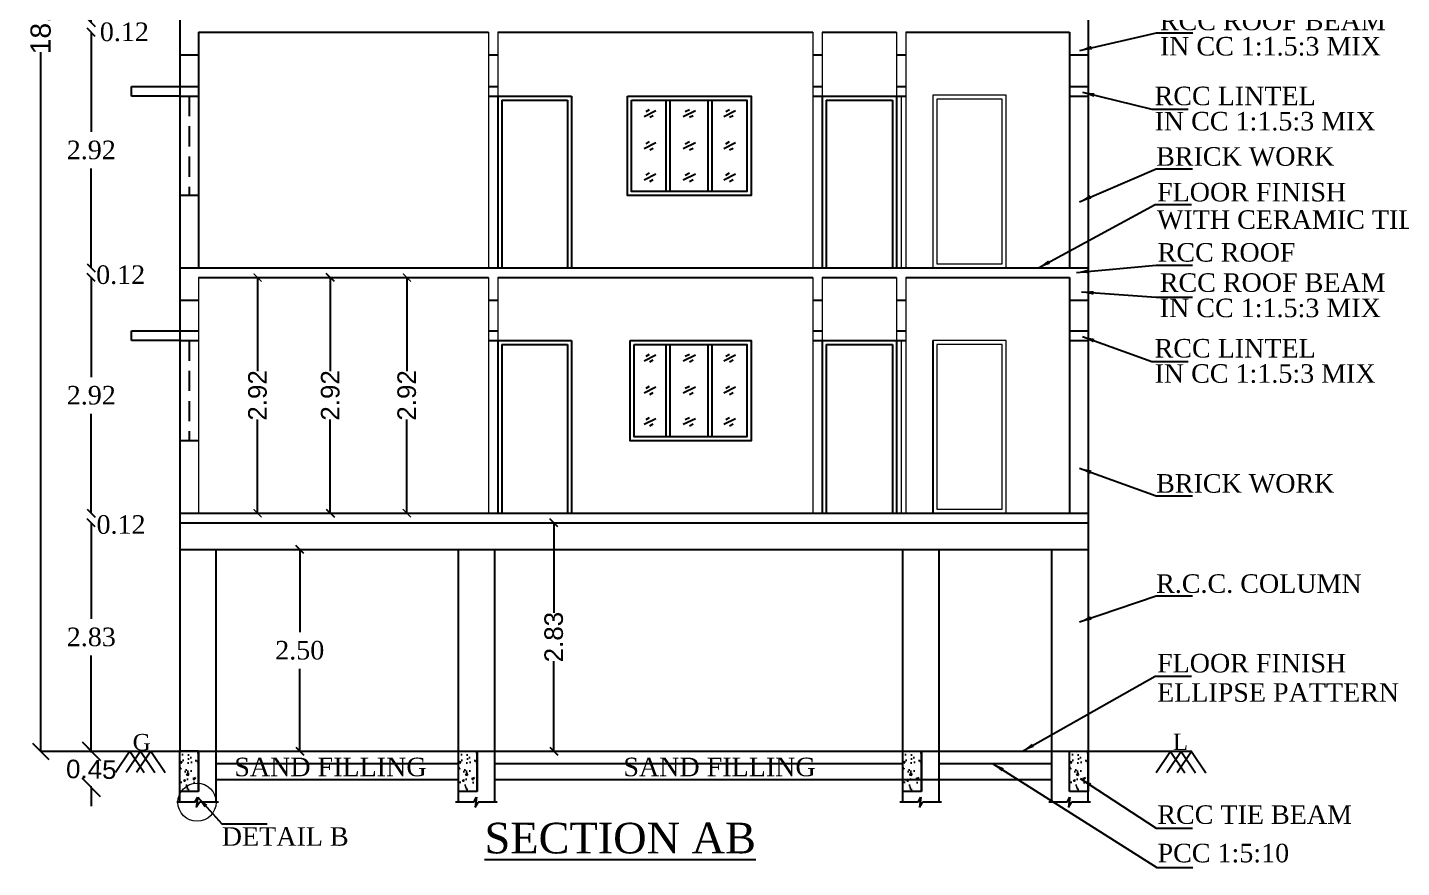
# Model space of a CAD drawing. Header units: metres. Extents: x -132 to 144, y -80 to -15.
# Drawn here: x -62.65 to -45.62, y -55.41 to -45 of the extents above; entities that cross this region are included whole.
import ezdxf
from ezdxf.enums import TextEntityAlignment as Align

# ---------------------------------------------------------------- set-up
doc = ezdxf.new("R2010")
doc.units = ezdxf.units.M
doc.header["$MEASUREMENT"] = 0
doc.header["$PDMODE"] = 3
doc.linetypes.add('HIDDEN', pattern=[0.375, 0.25, -0.125])
doc.linetypes.add('PHANTOM2', pattern=[1.25, 0.625, -0.125, 0.125, -0.125, 0.125, -0.125])
doc.layers.get('0').update_dxf_attribs({"lineweight": 5})
doc.layers.get('DEFPOINTS').update_dxf_attribs({"lineweight": 5})
for name, color, linetype, lineweight in [('BLK_1_FLR_1_KITCHEN', 163, 'Continuous', 0), ('BLK_1_HT_OF_BLDG', 5, 'Continuous', 50), ('BLK_1_PLINTH_HEIGHT', 4, 'Continuous', 30), ('ELECTRICAL_ROOM', 7, 'Continuous', 0)]:
    doc.layers.add(name, color=color, linetype=linetype, lineweight=lineweight)
doc.layers.add('BLK_1_FLR_1_REGULAR_ROOM_2', color=117, linetype='Continuous')
doc.layers.add('BLK_1_FLR_1_WC_BATH_HT', color=3, linetype='Continuous')
doc.styles.add('arial', font='arial.ttf')
doc.styles.add('Isa-', font='times.ttf')
doc.styles.get("Standard").update_dxf_attribs({"font": 'arial.ttf'})
doc.styles.add('STYLE2', font='times.ttf')
doc.dimstyles.new('Copy of ISO-25', dxfattribs={"dimscale": 0, "dimtxt": 0.23, "dimasz": 0.1, "dimexe": 1.25, "dimexo": 0.625, "dimgap": 0.11, "dimtad": 0, "dimtih": 1, "dimtoh": 1, "dimzin": 1, "dimdsep": 46, "dimtxsty": 'STYLE2', "dimblk": 'OBLIQUE', "dimcen": 0, "dimse1": 1, "dimse2": 1, "dimclrd": 1, "dimclrt": 3, "dimadec": 0, "dimazin": 2, "dimtfac": 1, "dimtix": 1, "dimtofl": 0, "dimtmove": 0, "dimatfit": 3, "dimfxl": 0, "dimtolj": 1, "dimarcsym": 0})
doc.dimstyles.new('ISO-25', dxfattribs={"dimscale": 0, "dimtxt": 0.23, "dimasz": 0.15, "dimexe": 1.25, "dimexo": 0.625, "dimgap": 0.11, "dimtad": 0, "dimtih": 1, "dimtoh": 1, "dimzin": 1, "dimdsep": 46, "dimtxsty": 'STYLE2', "dimblk": 'OBLIQUE', "dimcen": 0, "dimse1": 1, "dimse2": 1, "dimclrd": 1, "dimclrt": 3, "dimadec": 0, "dimazin": 2, "dimtfac": 1, "dimtix": 1, "dimtofl": 0, "dimtmove": 0, "dimatfit": 3, "dimfxl": 0, "dimtolj": 1, "dimarcsym": 0})
doc.dimstyles.new('OPEN SPACE', dxfattribs={"dimtxt": 0.3, "dimasz": 0.23, "dimexe": 0.1875, "dimexo": 0.0625, "dimgap": 0.09, "dimtad": 3, "dimzin": 0, "dimdsep": 46, "dimtxsty": 'arial', "dimblk": 'OBLIQUE', "dimcen": 0.09, "dimse1": 1, "dimse2": 1, "dimclrd": 6, "dimclre": 6, "dimclrt": 7, "dimadec": 0, "dimazin": 0, "dimtfac": 0.5, "dimtix": 1, "dimtmove": 0, "dimatfit": 3, "dimfxl": 0, "dimtolj": 1, "dimtzin": 0, "dimarcsym": 0})
doc.dimstyles.new('STANDARD$0', dxfattribs={"dimtxt": 0.5, "dimasz": 0.1, "dimexe": 2, "dimexo": 2, "dimgap": 0, "dimtad": 0, "dimzin": 0, "dimdsep": 46, "dimtxsty": 'Standard', "dimblk": 'OBLIQUE', "dimcen": -0.0625, "dimse1": 1, "dimse2": 1, "dimclrd": 3, "dimclre": 9, "dimadec": 0, "dimazin": 0, "dimtfac": 1, "dimtix": 1, "dimtofl": 0, "dimtmove": 2, "dimatfit": 3, "dimldrblk": 'OBLIQUE', "dimfxl": 0, "dimtolj": 1, "dimtzin": 0, "dimarcsym": 0})

# ---------------------------------------------------------------- blocks, each defined once
blk = doc.blocks.new('_Oblique')
at = {"color": 0, "linetype": 'ByBlock', "lineweight": -2}
blk.add_line((-0.5, -0.5), (0.5, 0.5), dxfattribs=at)
blk = doc.blocks.new('*D131')
at = {"color": 1, "lineweight": -2}
for p, q in [((-61.864, -51.14), (-61.864, -52.327)), ((-61.864, -53.97), (-61.864, -52.782))]:
    blk.add_line(p, q, dxfattribs=at)
at = {"layer": 'DEFPOINTS', "color": 0}
for p in [(-61.864, -51.14), (-60.767, -51.14), (-60.767, -53.97)]:
    blk.add_point(p, dxfattribs=at)
at = {"color": 1, "lineweight": -2, "xscale": 0.1, "yscale": 0.1, "zscale": 0.1}
for p, rotation in [((-61.864, -51.14), 90), ((-61.864, -53.97), 270)]:
    blk.add_blockref('_Oblique', p, dxfattribs=dict(at, rotation=rotation))
at = {"color": 3, "lineweight": -3, "insert": (-61.864, -52.555), "char_height": 0.23, "attachment_point": 5, "style": 'STYLE2'}
blk.add_mtext('\\A1;2.83', dxfattribs=at)
blk = doc.blocks.new('*D132')
at = {"color": 1, "lineweight": -2}
for p, q in [((-61.864, -51.02), (-61.864, -50.92)), ((-61.864, -51.14), (-61.864, -51.24))]:
    blk.add_line(p, q, dxfattribs=at)
at = {"layer": 'DEFPOINTS', "color": 0}
for p in [(-61.864, -51.02), (-60.767, -51.02), (-60.767, -51.14)]:
    blk.add_point(p, dxfattribs=at)
at = {"color": 1, "lineweight": -2, "xscale": 0.1, "yscale": 0.1, "zscale": 0.1}
for p, rotation in [((-61.864, -51.02), 270), ((-61.864, -51.14), 90)]:
    blk.add_blockref('_Oblique', p, dxfattribs=dict(at, rotation=rotation))
at = {"color": 3, "lineweight": -3, "insert": (-61.495, -51.162), "char_height": 0.23, "attachment_point": 5, "style": 'STYLE2'}
blk.add_mtext('\\A1;0.12', dxfattribs=at)
blk = doc.blocks.new('*D133')
at = {"color": 1, "lineweight": -2}
for p, q in [((-61.864, -48.1), (-61.864, -49.332)), ((-61.864, -51.02), (-61.864, -49.787))]:
    blk.add_line(p, q, dxfattribs=at)
at = {"layer": 'DEFPOINTS', "color": 0}
for p in [(-61.864, -48.1), (-60.537, -48.1), (-60.767, -51.02)]:
    blk.add_point(p, dxfattribs=at)
at = {"color": 1, "lineweight": -2, "xscale": 0.1, "yscale": 0.1, "zscale": 0.1}
for p, rotation in [((-61.864, -48.1), 90), ((-61.864, -51.02), 270)]:
    blk.add_blockref('_Oblique', p, dxfattribs=dict(at, rotation=rotation))
at = {"color": 3, "lineweight": -3, "insert": (-61.864, -49.56), "char_height": 0.23, "attachment_point": 5, "style": 'STYLE2'}
blk.add_mtext('\\A1;2.92', dxfattribs=at)
blk = doc.blocks.new('*D134')
at = {"color": 1, "lineweight": -2}
for p, q in [((-61.864, -47.98), (-61.864, -47.88)), ((-61.864, -48.1), (-61.864, -48.2))]:
    blk.add_line(p, q, dxfattribs=at)
at = {"layer": 'DEFPOINTS', "color": 0}
for p in [(-61.864, -47.98), (-60.537, -47.98), (-60.537, -48.1)]:
    blk.add_point(p, dxfattribs=at)
at = {"color": 1, "lineweight": -2, "xscale": 0.1, "yscale": 0.1, "zscale": 0.1}
for p, rotation in [((-61.864, -47.98), 270), ((-61.864, -48.1), 90)]:
    blk.add_blockref('_Oblique', p, dxfattribs=dict(at, rotation=rotation))
at = {"color": 3, "lineweight": -3, "insert": (-61.5, -48.066), "char_height": 0.23, "attachment_point": 5, "style": 'STYLE2'}
blk.add_mtext('\\A1;0.12', dxfattribs=at)
blk = doc.blocks.new('*D135')
at = {"color": 1, "lineweight": -2}
for p, q in [((-61.864, -45.06), (-61.864, -46.292)), ((-61.864, -47.98), (-61.864, -46.747))]:
    blk.add_line(p, q, dxfattribs=at)
at = {"layer": 'DEFPOINTS', "color": 0}
for p in [(-61.864, -45.06), (-60.537, -45.06), (-60.537, -47.98)]:
    blk.add_point(p, dxfattribs=at)
at = {"color": 1, "lineweight": -2, "xscale": 0.1, "yscale": 0.1, "zscale": 0.1}
for p, rotation in [((-61.864, -45.06), 90), ((-61.864, -47.98), 270)]:
    blk.add_blockref('_Oblique', p, dxfattribs=dict(at, rotation=rotation))
at = {"color": 3, "lineweight": -3, "insert": (-61.864, -46.52), "char_height": 0.23, "attachment_point": 5, "style": 'STYLE2'}
blk.add_mtext('\\A1;2.92', dxfattribs=at)
blk = doc.blocks.new('*D117')
at = {"color": 1, "lineweight": -2}
for p, q in [((-61.864, -44.94), (-61.864, -44.84)), ((-61.864, -45.06), (-61.864, -45.16))]:
    blk.add_line(p, q, dxfattribs=at)
at = {"layer": 'DEFPOINTS', "color": 0}
for p in [(-61.864, -44.94), (-60.537, -44.94), (-60.537, -45.06)]:
    blk.add_point(p, dxfattribs=at)
at = {"color": 1, "lineweight": -2, "xscale": 0.1, "yscale": 0.1, "zscale": 0.1}
for p, rotation in [((-61.864, -44.94), 270), ((-61.864, -45.06), 90)]:
    blk.add_blockref('_Oblique', p, dxfattribs=dict(at, rotation=rotation))
at = {"color": 3, "lineweight": -3, "insert": (-61.454, -45.056), "char_height": 0.23, "attachment_point": 5, "style": 'STYLE2'}
blk.add_mtext('\\A1;0.12', dxfattribs=at)
blk = doc.blocks.new('*D120')
at = {"layer": 'BLK_1_HT_OF_BLDG', "lineweight": -2}
for p, q in [((-62.491, -35.82), (-62.491, -44.484)), ((-62.491, -53.97), (-62.491, -45.306))]:
    blk.add_line(p, q, dxfattribs=at)
at = {"layer": 'DEFPOINTS', "color": 0}
for p in [(-60.767, -35.82), (-62.491, -53.97), (-60.767, -53.97)]:
    blk.add_point(p, dxfattribs=at)
at = {"layer": 'BLK_1_HT_OF_BLDG', "lineweight": -2, "xscale": 0.2, "yscale": 0.2, "zscale": 0.2}
for p, rotation in [((-62.491, -35.82), 90), ((-62.491, -53.97), 270)]:
    blk.add_blockref('_Oblique', p, dxfattribs=dict(at, rotation=rotation))
at = {"layer": 'BLK_1_HT_OF_BLDG', "color": 0, "lineweight": -3, "insert": (-62.491, -44.895), "char_height": 0.25, "attachment_point": 5, "rotation": 90}
blk.add_mtext('\\A1;18.15', dxfattribs=at)
blk = doc.blocks.new('*D136')
at = {"color": 1, "lineweight": -2}
for p, q in [((-59.28, -51.47), (-59.28, -52.492)), ((-59.28, -53.97), (-59.28, -52.947))]:
    blk.add_line(p, q, dxfattribs=at)
at = {"layer": 'DEFPOINTS', "color": 0}
for p in [(-59.131, -51.47), (-59.28, -53.97), (-59.131, -53.97)]:
    blk.add_point(p, dxfattribs=at)
at = {"color": 1, "lineweight": -2, "xscale": 0.1, "yscale": 0.1, "zscale": 0.1}
for p, rotation in [((-59.28, -51.47), 90), ((-59.28, -53.97), 270)]:
    blk.add_blockref('_Oblique', p, dxfattribs=dict(at, rotation=rotation))
at = {"color": 3, "lineweight": -3, "insert": (-59.28, -52.72), "char_height": 0.23, "attachment_point": 5, "style": 'STYLE2'}
blk.add_mtext('\\A1;2.50', dxfattribs=at)
blk = doc.blocks.new('_ARCHTICK')
at = {"color": 0, "linetype": 'ByBlock', "const_width": 0.15}
blk.add_lwpolyline([(-0.5, -0.5), (0.5, 0.5)], dxfattribs=at)
blk = doc.blocks.new('*D172')
at = {"layer": 'BLK_1_FLR_1_KITCHEN', "lineweight": -2, "ltscale": 2}
for p, q in [((-59.803, -48.1), (-59.803, -49.26)), ((-59.803, -51.02), (-59.803, -49.859))]:
    blk.add_line(p, q, dxfattribs=at)
at = {"layer": 'DEFPOINTS', "color": 0, "ltscale": 2}
for p in [(-60.537, -48.1), (-60.537, -51.02), (-59.803, -51.02)]:
    blk.add_point(p, dxfattribs=at)
at = {"layer": 'BLK_1_FLR_1_KITCHEN', "lineweight": -2, "ltscale": 2, "xscale": 0.1, "yscale": 0.1, "zscale": 0.1}
for p, rotation in [((-59.803, -48.1), 90), ((-59.803, -51.02), 270)]:
    blk.add_blockref('_ARCHTICK', p, dxfattribs=dict(at, rotation=rotation))
at = {"layer": 'BLK_1_FLR_1_KITCHEN', "lineweight": -3, "ltscale": 2, "insert": (-59.803, -49.56), "char_height": 0.23, "attachment_point": 5, "rotation": 90}
blk.add_mtext('\\A1;2.92', dxfattribs=at)
blk = doc.blocks.new('*D173')
at = {"layer": 'BLK_1_FLR_1_REGULAR_ROOM_2', "color": 3, "lineweight": -2}
for p, q in [((-58.901, -48.1), (-58.901, -49.26)), ((-58.901, -51.02), (-58.901, -49.859))]:
    blk.add_line(p, q, dxfattribs=at)
at = {"layer": 'DEFPOINTS', "color": 0}
for p in [(-60.537, -48.1), (-60.537, -51.02), (-58.901, -51.02)]:
    blk.add_point(p, dxfattribs=at)
at = {"layer": 'BLK_1_FLR_1_REGULAR_ROOM_2', "color": 3, "lineweight": -2, "xscale": 0.1, "yscale": 0.1, "zscale": 0.1}
for p, rotation in [((-58.901, -48.1), 90), ((-58.901, -51.02), 270)]:
    blk.add_blockref('_Oblique', p, dxfattribs=dict(at, rotation=rotation))
at = {"layer": 'BLK_1_FLR_1_REGULAR_ROOM_2', "color": 0, "lineweight": -3, "insert": (-58.901, -49.56), "char_height": 0.23, "attachment_point": 5, "rotation": 90}
blk.add_mtext('\\A1;2.92', dxfattribs=at)
blk = doc.blocks.new('*D174')
at = {"layer": 'BLK_1_FLR_1_WC_BATH_HT', "lineweight": -2}
for p, q in [((-57.953, -48.1), (-57.953, -49.26)), ((-57.953, -51.02), (-57.953, -49.859))]:
    blk.add_line(p, q, dxfattribs=at)
at = {"layer": 'DEFPOINTS', "color": 0}
for p in [(-60.537, -48.1), (-60.537, -51.02), (-57.953, -51.02)]:
    blk.add_point(p, dxfattribs=at)
at = {"layer": 'BLK_1_FLR_1_WC_BATH_HT', "lineweight": -2, "xscale": 0.1, "yscale": 0.1, "zscale": 0.1}
for p, rotation in [((-57.953, -48.1), 90), ((-57.953, -51.02), 270)]:
    blk.add_blockref('_ARCHTICK', p, dxfattribs=dict(at, rotation=rotation))
at = {"layer": 'BLK_1_FLR_1_WC_BATH_HT', "color": 0, "lineweight": -3, "insert": (-57.953, -49.56), "char_height": 0.23, "attachment_point": 5, "rotation": 90}
blk.add_mtext('\\A1;2.92', dxfattribs=at)
blk = doc.blocks.new('*D191')
at = {"layer": 'DEFPOINTS', "color": 0}
for p in [(-55.98, -51.14), (-56.131, -53.97), (-55.98, -53.97)]:
    blk.add_point(p, dxfattribs=at)
at = {"layer": 'ELECTRICAL_ROOM', "color": 3, "lineweight": -2}
for p, q in [((-56.131, -51.14), (-56.131, -52.254)), ((-56.131, -53.97), (-56.131, -52.855))]:
    blk.add_line(p, q, dxfattribs=at)
at = {"layer": 'ELECTRICAL_ROOM', "color": 3, "lineweight": -2, "xscale": 0.1, "yscale": 0.1, "zscale": 0.1}
for p, rotation in [((-56.131, -51.14), 90), ((-56.131, -53.97), 270)]:
    blk.add_blockref('_Oblique', p, dxfattribs=dict(at, rotation=rotation))
at = {"layer": 'ELECTRICAL_ROOM', "color": 0, "lineweight": -3, "insert": (-56.131, -52.555), "char_height": 0.23, "attachment_point": 5, "rotation": 90}
blk.add_mtext('\\A1;2.83', dxfattribs=at)
blk = doc.blocks.new('*D228')
at = {"layer": 'BLK_1_PLINTH_HEIGHT', "color": 7, "linetype": 'PHANTOM2', "lineweight": -2}
for p, q in [((-61.864, -53.97), (-61.864, -53.74)), ((-61.864, -53.97), (-61.864, -53.987)), ((-61.864, -54.42), (-61.864, -54.402)), ((-61.864, -54.42), (-61.864, -54.65))]:
    blk.add_line(p, q, dxfattribs=at)
at = {"layer": 'DEFPOINTS', "color": 0}
for p in [(-60.317, -53.97), (-61.864, -54.42), (-60.317, -54.42)]:
    blk.add_point(p, dxfattribs=at)
at = {"layer": 'BLK_1_PLINTH_HEIGHT', "color": 7, "lineweight": -2, "xscale": 0.23, "yscale": 0.23, "zscale": 0.23}
for p, rotation in [((-61.864, -53.97), 270), ((-61.864, -54.42), 90)]:
    blk.add_blockref('_Oblique', p, dxfattribs=dict(at, rotation=rotation))
at = {"layer": 'BLK_1_PLINTH_HEIGHT', "color": 7, "lineweight": -3, "insert": (-61.864, -54.195), "char_height": 0.23, "attachment_point": 5, "rotation": 359, "style": 'arial'}
blk.add_mtext('\\A1;0.45', dxfattribs=at)

msp = doc.modelspace()

# ---------------------------------------------------------------- hatches: boundary and pattern name
at = {"lineweight": -3}
h = msp.add_hatch(dxfattribs=at)
h.set_pattern_fill('AR-CONC', color=256, scale=0.03, style=0)
h.set_pattern_definition([(50, (-1085.91681, 1077.94404), (0.215178055, -0.01882564), [0.0225, -0.2475]), (355, (-1085.91681, 1077.94404), (-0.0416254, 0.22565764), [0.018, -0.198]), (100.4514, (-1085.89888, 1077.94247), (0.173552815, 0.206831863), [0.019122057, -0.210342634]), (46.1842, (-1085.91681, 1078.00404), (0.320172315, -0.049655704), [0.03375, -0.37125]), (96.6356, (-1085.89013, 1077.9999), (0.28039881, 0.29223536), [0.028683086, -0.3155139]), (351.1842, (-1085.9168, 1078.00404), (0.28039858, 0.29223558), [0.027, -0.297]), (21, (-1085.88681, 1077.98904), (0.179072116, -0.120785667), [0.0225, -0.2475]), (326, (-1085.88681, 1077.98904), (0.0729946, 0.217545014), [0.018, -0.198]), (71.4514, (-1085.8719, 1077.97898), (0.252066789, 0.09675915), [0.019122057, -0.210342634]), (37.5, (-1085.916814, 1077.94404), (0.0036479566, 0.099868156), [0, -0.1956, 0, -0.201, 0, -0.19875]), (7.5, (-1085.91681, 1077.94404), (0.078920861, 0.1183235136), [0, -0.1146, 0, -0.1911, 0, -0.07575]), (327.5, (-1085.983714, 1077.94404), (0.160146731, -0.0067664615), [0, -0.075, 0, -0.234, 0, -0.3105]), (317.5, (-1086.01371, 1077.94404), (0.174955851, 0.030031495), [0, -0.0975, 0, -0.1554, 0, -0.2205])])
h.paths.add_polyline_path([(-60.53679, -53.96999), (-60.76679, -53.96999), (-60.76679, -54.46999), (-60.53679, -54.46999)])
h = msp.add_hatch(dxfattribs=at)
h.set_pattern_fill('AR-CONC', color=256, scale=0.03, style=0)
h.set_pattern_definition([(50, (-1082.46075, 1077.94404), (0.215178055, -0.01882564), [0.0225, -0.2475]), (355, (-1082.46075, 1077.94404), (-0.0416254, 0.22565764), [0.018, -0.198]), (100.4514, (-1082.44282, 1077.94247), (0.173552815, 0.206831863), [0.019122057, -0.210342634]), (46.1842, (-1082.46075, 1078.00404), (0.320172315, -0.049655704), [0.03375, -0.37125]), (96.6356, (-1082.43407, 1077.9999), (0.28039881, 0.29223536), [0.028683086, -0.3155139]), (351.1842, (-1082.46075, 1078.00404), (0.28039858, 0.29223558), [0.027, -0.297]), (21, (-1082.43075, 1077.98904), (0.179072116, -0.120785667), [0.0225, -0.2475]), (326, (-1082.43075, 1077.98904), (0.0729946, 0.217545014), [0.018, -0.198]), (71.4514, (-1082.41583, 1077.97898), (0.252066789, 0.09675915), [0.019122057, -0.210342634]), (37.5, (-1082.46075, 1077.94404), (0.0036479566, 0.099868156), [0, -0.1956, 0, -0.201, 0, -0.19875]), (7.5, (-1082.46075, 1077.94404), (0.078920861, 0.1183235136), [0, -0.1146, 0, -0.1911, 0, -0.07575]), (327.5, (-1082.52765, 1077.94404), (0.160146731, -0.0067664615), [0, -0.075, 0, -0.234, 0, -0.3105]), (317.5, (-1082.55765, 1077.94404), (0.174955851, 0.030031495), [0, -0.0975, 0, -0.1554, 0, -0.2205])])
h.paths.add_polyline_path([(-57.08072, -53.96999), (-57.31072, -53.96999), (-57.31072, -54.46999), (-57.08072, -54.46999)])
h = msp.add_hatch(dxfattribs=at)
h.set_pattern_fill('AR-CONC', color=256, scale=0.03, style=0)
h.set_pattern_definition([(50, (-1076.95348, 1077.94404), (0.215178055, -0.01882564), [0.0225, -0.2475]), (355, (-1076.95348, 1077.94404), (-0.0416254, 0.22565764), [0.018, -0.198]), (100.4514, (-1076.93555, 1077.94247), (0.173552815, 0.206831863), [0.019122057, -0.210342634]), (46.1842, (-1076.95348, 1078.00404), (0.320172315, -0.049655704), [0.03375, -0.37125]), (96.6356, (-1076.9268, 1077.9999), (0.28039881, 0.29223536), [0.028683086, -0.3155139]), (351.1842, (-1076.95348, 1078.00404), (0.28039858, 0.29223558), [0.027, -0.297]), (21, (-1076.92348, 1077.98904), (0.179072116, -0.120785667), [0.0225, -0.2475]), (326, (-1076.92348, 1077.98904), (0.0729946, 0.217545014), [0.018, -0.198]), (71.4514, (-1076.90856, 1077.97898), (0.252066789, 0.09675915), [0.019122057, -0.210342634]), (37.5, (-1076.95348, 1077.94404), (0.0036479566, 0.099868156), [0, -0.1956, 0, -0.201, 0, -0.19875]), (7.5, (-1076.95348, 1077.94404), (0.078920861, 0.1183235136), [0, -0.1146, 0, -0.1911, 0, -0.07575]), (327.5, (-1077.02038, 1077.94404), (0.160146731, -0.0067664615), [0, -0.075, 0, -0.234, 0, -0.3105]), (317.5, (-1077.05038, 1077.94404), (0.174955851, 0.030031495), [0, -0.0975, 0, -0.1554, 0, -0.2205])])
h.paths.add_polyline_path([(-51.57345, -53.96999), (-51.80345, -53.96999), (-51.80345, -54.46999), (-51.57345, -54.46999)])
h = msp.add_hatch(dxfattribs=at)
h.set_pattern_fill('AR-CONC', color=256, scale=0.03, style=0)
h.set_pattern_definition([(50, (-1074.88681, 1077.94404), (0.215178055, -0.01882564), [0.0225, -0.2475]), (355, (-1074.88681, 1077.94404), (-0.0416254, 0.22565764), [0.018, -0.198]), (100.4514, (-1074.86888, 1077.94247), (0.173552815, 0.206831863), [0.019122057, -0.210342634]), (46.1842, (-1074.88681, 1078.00404), (0.320172315, -0.049655704), [0.03375, -0.37125]), (96.6356, (-1074.86013, 1077.9999), (0.28039881, 0.29223536), [0.028683086, -0.3155139]), (351.1842, (-1074.8868, 1078.00404), (0.28039858, 0.29223558), [0.027, -0.297]), (21, (-1074.85681, 1077.98904), (0.179072116, -0.120785667), [0.0225, -0.2475]), (326, (-1074.85681, 1077.98904), (0.0729946, 0.217545014), [0.018, -0.198]), (71.4514, (-1074.8419, 1077.97898), (0.252066789, 0.09675915), [0.019122057, -0.210342634]), (37.5, (-1074.886814, 1077.94404), (0.0036479566, 0.099868156), [0, -0.1956, 0, -0.201, 0, -0.19875]), (7.5, (-1074.88681, 1077.94404), (0.078920861, 0.1183235136), [0, -0.1146, 0, -0.1911, 0, -0.07575]), (327.5, (-1074.953714, 1077.94404), (0.160146731, -0.0067664615), [0, -0.075, 0, -0.234, 0, -0.3105]), (317.5, (-1074.98371, 1077.94404), (0.174955851, 0.030031495), [0, -0.0975, 0, -0.1554, 0, -0.2205])])
h.paths.add_polyline_path([(-49.50679, -53.96999), (-49.73679, -53.96999), (-49.73679, -54.46999), (-49.50679, -54.46999)])

# ---------------------------------------------------------------- linework, layer by layer
for p, q in [((-60.76679, -34.61976), (-60.76679, -53.96976)), ((-49.50679, -34.61976), (-49.50679, -53.96976)), ((-60.53679, -45.05976), (-60.53679, -47.97976)), ((-60.53679, -45.05976), (-56.94097, -45.05976)), ((-56.82597, -45.05976), (-52.9187, -45.05976)), ((-52.8037, -45.05976), (-51.88345, -45.05976)), ((-51.76845, -45.05976), (-49.73679, -45.05976)), ((-49.73679, -45.05976), (-49.73679, -47.97976)), ((-60.76679, -45.33976), (-60.53679, -45.33976)), ((-56.94097, -45.33976), (-56.82597, -45.33976)), ((-52.9187, -45.33976), (-52.8037, -45.33976)), ((-51.88345, -45.33976), (-51.76845, -45.33976)), ((-49.73679, -45.33976), (-49.50679, -45.33976)), ((-61.36679, -45.84976), (-61.36679, -45.72976)), ((-61.36679, -45.72976), (-60.76679, -45.72976)), ((-60.76679, -45.72976), (-60.53679, -45.72976)), ((-56.94097, -45.72976), (-56.82597, -45.72976)), ((-52.9187, -45.72976), (-52.8037, -45.72976)), ((-51.88345, -45.72976), (-51.76845, -45.72976)), ((-49.73679, -45.72976), (-49.50679, -45.72976)), ((-60.76679, -45.84976), (-61.36679, -45.84976)), ((-60.76679, -45.84976), (-60.53679, -45.84976)), ((-56.94097, -45.84976), (-56.82597, -45.84976)), ((-52.9187, -45.84976), (-52.8037, -45.84976)), ((-51.88345, -45.84976), (-51.76845, -45.84976)), ((-49.73679, -45.84976), (-49.50679, -45.84976)), ((-55.01218, -46.10144), (-54.86617, -46.02851)), ((-54.52826, -46.10144), (-54.37224, -46.02851)), ((-54.02331, -46.10144), (-53.8773, -46.02851)), ((-55.01218, -46.49857), (-54.86617, -46.42565)), ((-54.52826, -46.49857), (-54.37224, -46.42565)), ((-54.02331, -46.49857), (-53.8773, -46.42565)), ((-55.01218, -46.88777), (-54.86617, -46.81484)), ((-54.52826, -46.88777), (-54.37224, -46.81484)), ((-54.02331, -46.88777), (-53.8773, -46.81484)), ((-60.76679, -47.07976), (-60.53679, -47.07976)), ((-60.76679, -47.97976), (-49.50679, -47.97976)), ((-60.53679, -48.09976), (-56.94097, -48.09976)), ((-56.82597, -48.09976), (-52.9187, -48.09976)), ((-52.8037, -48.09976), (-51.88345, -48.09976)), ((-51.76845, -48.09976), (-49.73679, -48.09976)), ((-49.73679, -48.09976), (-49.73679, -51.01976)), ((-60.76679, -48.37976), (-60.53679, -48.37976)), ((-56.94097, -48.37976), (-56.82597, -48.37976)), ((-52.9187, -48.37976), (-52.8037, -48.37976)), ((-51.88345, -48.37976), (-51.76845, -48.37976)), ((-49.73679, -48.37976), (-49.50679, -48.37976)), ((-61.36679, -48.87976), (-61.36679, -48.75976)), ((-61.36679, -48.75976), (-60.76679, -48.75976)), ((-60.76679, -48.87976), (-61.36679, -48.87976)), ((-60.76679, -48.75976), (-60.53679, -48.75976)), ((-60.76679, -48.87976), (-60.53679, -48.87976)), ((-56.94097, -48.75976), (-56.82597, -48.75976)), ((-56.94097, -48.87976), (-56.82597, -48.87976)), ((-52.9187, -48.75976), (-52.8037, -48.75976)), ((-52.9187, -48.87976), (-52.8037, -48.87976)), ((-51.88345, -48.75976), (-51.76845, -48.75976)), ((-51.88345, -48.87976), (-51.76845, -48.87976)), ((-49.73679, -48.75976), (-49.50679, -48.75976)), ((-49.73679, -48.87976), (-49.50679, -48.87976)), ((-55.01218, -49.13144), (-54.86617, -49.05851)), ((-54.52826, -49.13144), (-54.37224, -49.05851)), ((-54.02331, -49.13144), (-53.8773, -49.05851)), ((-55.01218, -49.52857), (-54.86617, -49.45565)), ((-54.52826, -49.52857), (-54.37224, -49.45565)), ((-54.02331, -49.52857), (-53.8773, -49.45565)), ((-55.01218, -49.91777), (-54.86617, -49.84484)), ((-54.52826, -49.91777), (-54.37224, -49.84484)), ((-54.02331, -49.91777), (-53.8773, -49.84484)), ((-60.76679, -50.11976), (-60.53679, -50.11976)), ((-60.76679, -51.01976), (-49.50679, -51.01976)), ((-60.76679, -51.13976), (-49.50679, -51.13976)), ((-60.76679, -51.46976), (-49.50679, -51.46976)), ((-60.31679, -53.96976), (-60.31679, -51.46976)), ((-57.31072, -53.96976), (-57.31072, -51.46976)), ((-56.86072, -53.96976), (-56.86072, -51.46976)), ((-51.80345, -53.96976), (-51.80345, -51.46976)), ((-51.35345, -53.96976), (-51.35345, -51.46976)), ((-49.95679, -53.96976), (-49.95679, -51.46976)), ((-62.49089, -53.96976), (-48.2234, -53.96976)), ((-60.76679, -54.60258), (-60.76679, -53.96976)), ((-60.76679, -54.60258), (-60.76679, -53.96976)), ((-60.53679, -53.96976), (-60.76679, -53.96976)), ((-60.53679, -54.46999), (-60.53679, -53.96976)), ((-60.53679, -53.96976), (-60.53679, -54.46999)), ((-60.53679, -53.96976), (-60.53679, -54.46999)), ((-60.31679, -54.60258), (-60.31679, -53.96976)), ((-57.31072, -54.60258), (-57.31072, -53.96976)), ((-57.31072, -54.60258), (-57.31072, -53.96976)), ((-57.08072, -54.46999), (-57.08072, -53.96976)), ((-57.08072, -53.96976), (-57.08072, -54.46999)), ((-57.08072, -53.96976), (-57.08072, -54.46999)), ((-56.86072, -54.60258), (-56.86072, -53.96976)), ((-51.80345, -54.60258), (-51.80345, -53.96976)), ((-51.80345, -54.60258), (-51.80345, -53.96976)), ((-51.57345, -54.46999), (-51.57345, -53.96976)), ((-51.57345, -53.96976), (-51.57345, -54.46999)), ((-51.57345, -53.96976), (-51.57345, -54.46999)), ((-51.35345, -54.60258), (-51.35345, -53.96976)), ((-49.95679, -54.60258), (-49.95679, -53.96976)), ((-49.95679, -54.60258), (-49.95679, -53.96976)), ((-49.73679, -54.46999), (-49.73679, -53.96976)), ((-49.50679, -54.46999), (-49.50679, -53.96976)), ((-49.50679, -53.96976), (-49.50679, -54.46999)), ((-49.50679, -53.96976), (-49.50679, -54.46999)), ((-49.50679, -54.60258), (-49.50679, -53.96976)), ((-60.31679, -54.11976), (-57.31072, -54.11976)), ((-56.86072, -54.11976), (-51.80345, -54.11976)), ((-51.35345, -54.11976), (-49.95679, -54.11976)), ((-60.31679, -54.31976), (-57.31072, -54.31976)), ((-56.86072, -54.31976), (-49.95679, -54.31976)), ((-60.53679, -54.46999), (-60.76679, -54.46999)), ((-57.08072, -54.46999), (-57.31072, -54.46999)), ((-51.57345, -54.46999), (-51.80345, -54.46999)), ((-49.50679, -54.46999), (-49.73679, -54.46999)), ((-60.57892, -54.60258), (-60.80362, -54.60258)), ((-60.57892, -54.60258), (-60.5444, -54.53938)), ((-60.5444, -54.53938), (-60.56246, -54.66317)), ((-60.56246, -54.66317), (-60.52469, -54.60258)), ((-60.28783, -54.60258), (-60.52469, -54.60258)), ((-57.12285, -54.60258), (-57.34756, -54.60258)), ((-57.12285, -54.60258), (-57.08833, -54.53938)), ((-57.08833, -54.53938), (-57.10639, -54.66317)), ((-57.10639, -54.66317), (-57.06863, -54.60258)), ((-56.83176, -54.60258), (-57.06863, -54.60258)), ((-51.61559, -54.60258), (-51.84029, -54.60258)), ((-51.61559, -54.60258), (-51.58106, -54.53938)), ((-51.58106, -54.53938), (-51.59912, -54.66317)), ((-51.59912, -54.66317), (-51.56136, -54.60258)), ((-51.32449, -54.60258), (-51.56136, -54.60258)), ((-49.76892, -54.60258), (-49.99362, -54.60258)), ((-49.76892, -54.60258), (-49.7344, -54.53938)), ((-49.7344, -54.53938), (-49.75246, -54.66317)), ((-49.75246, -54.66317), (-49.71469, -54.60258)), ((-49.47783, -54.60258), (-49.71469, -54.60258))]:
    msp.add_line(p, q, dxfattribs=at)
for p, q in [((-56.94097, -45.05976), (-56.94097, -47.97976)), ((-56.82597, -45.05976), (-56.82597, -47.97976)), ((-56.82597, -45.05976), (-56.82597, -47.97976)), ((-52.9187, -45.05976), (-52.9187, -47.97976)), ((-52.8037, -45.05976), (-52.8037, -47.97976)), ((-51.88345, -45.05976), (-51.88345, -47.97976)), ((-51.76845, -45.05976), (-51.76845, -47.97976)), ((-60.53679, -48.09976), (-60.53679, -51.01976)), ((-56.94097, -48.09976), (-56.94097, -51.01976)), ((-56.82597, -48.09976), (-56.82597, -51.01976)), ((-52.9187, -48.09976), (-52.9187, -51.01976)), ((-52.8037, -48.09976), (-52.8037, -51.01976)), ((-51.88345, -48.09976), (-51.88345, -51.01976)), ((-51.76845, -48.09976), (-51.76845, -51.01976))]:
    msp.add_line(p, q)
at = {"color": 211, "linetype": 'HIDDEN', "lineweight": -3}
for p, q in [((-60.65179, -45.84976), (-60.65179, -47.07976)), ((-60.65179, -48.87976), (-60.65179, -50.11976))]:
    msp.add_line(p, q, dxfattribs=at)
at = {"color": 233, "lineweight": -3}
for p, q in [((-56.82597, -45.84976), (-55.91269, -45.84976)), ((-56.82597, -45.84976), (-56.82597, -47.97976)), ((-56.77597, -45.89976), (-55.96269, -45.89976)), ((-56.77597, -45.89976), (-56.77597, -47.97976)), ((-55.96269, -45.89976), (-55.96269, -47.97976)), ((-55.91269, -45.84976), (-55.91269, -47.97976)), ((-52.8037, -45.84976), (-51.88345, -45.84976)), ((-52.8037, -45.84976), (-52.8037, -47.97976)), ((-52.7537, -45.89976), (-51.93345, -45.89976)), ((-52.7537, -45.89976), (-52.7537, -47.97976)), ((-51.93345, -45.89976), (-51.93345, -47.97976)), ((-51.88345, -45.84976), (-51.88345, -47.97976)), ((-56.82597, -48.87976), (-55.91269, -48.87976)), ((-56.82597, -48.87976), (-56.82597, -51.01976)), ((-55.91269, -48.87976), (-55.91269, -51.01976)), ((-52.8037, -48.87976), (-51.88345, -48.87976)), ((-52.8037, -48.87976), (-52.8037, -51.01976)), ((-51.88345, -48.87976), (-51.88345, -51.01976)), ((-51.43345, -48.87976), (-51.43345, -51.01976)), ((-56.77597, -48.92976), (-55.96269, -48.92976)), ((-56.77597, -48.92976), (-56.77597, -51.01976)), ((-55.96269, -48.92976), (-55.96269, -51.01976)), ((-52.7537, -48.92976), (-51.93345, -48.92976)), ((-52.7537, -48.92976), (-52.7537, -51.01976)), ((-51.93345, -48.92976), (-51.93345, -51.01976))]:
    msp.add_line(p, q, dxfattribs=at)
at = {"color": 211, "lineweight": -3}
for p, q in [((-54.73954, -47.03257), (-54.73954, -45.89976)), ((-54.68954, -47.03257), (-54.68954, -45.89976)), ((-54.21599, -47.03257), (-54.21599, -45.89976)), ((-54.16599, -47.03257), (-54.16599, -45.89976)), ((-54.73954, -50.07257), (-54.73954, -48.92976)), ((-54.68954, -50.07257), (-54.68954, -48.92976)), ((-54.21599, -50.07257), (-54.21599, -48.92976)), ((-54.16599, -50.07257), (-54.16599, -48.92976))]:
    msp.add_line(p, q, dxfattribs=at)
at = {"color": 3}
for p, q in [((-51.82595, -45.84976), (-51.82595, -47.97976)), ((-51.82595, -48.87976), (-51.82595, -51.01976))]:
    msp.add_line(p, q, dxfattribs=at)
at = {"color": 121, "lineweight": -3}
for p, q in [((-54.98562, -46.04334), (-54.94337, -46.01721)), ((-54.94127, -46.11348), (-54.89777, -46.08978)), ((-54.50169, -46.04334), (-54.44945, -46.01721)), ((-54.44734, -46.11348), (-54.40384, -46.08978)), ((-53.99675, -46.04334), (-53.9545, -46.01721)), ((-53.95239, -46.11348), (-53.9089, -46.08978)), ((-54.98562, -46.44047), (-54.94337, -46.41435)), ((-54.94127, -46.51824), (-54.89777, -46.49454)), ((-54.50169, -46.44047), (-54.44945, -46.41435)), ((-54.44734, -46.51824), (-54.40384, -46.49454)), ((-53.99675, -46.44047), (-53.9545, -46.41435)), ((-53.95239, -46.51824), (-53.9089, -46.49454)), ((-54.98562, -46.82967), (-54.94337, -46.80355)), ((-54.50169, -46.82967), (-54.44945, -46.80355)), ((-53.99675, -46.82967), (-53.9545, -46.80355)), ((-54.94127, -46.90743), (-54.89777, -46.88373)), ((-54.44734, -46.90743), (-54.40384, -46.88373)), ((-53.95239, -46.90743), (-53.9089, -46.88373)), ((-54.98562, -49.07334), (-54.94337, -49.04721)), ((-54.50169, -49.07334), (-54.44945, -49.04721)), ((-53.99675, -49.07334), (-53.9545, -49.04721)), ((-54.94127, -49.14348), (-54.89777, -49.11978)), ((-54.44734, -49.14348), (-54.40384, -49.11978)), ((-53.95239, -49.14348), (-53.9089, -49.11978)), ((-54.98562, -49.47047), (-54.94337, -49.44435)), ((-54.94127, -49.54824), (-54.89777, -49.52454)), ((-54.50169, -49.47047), (-54.44945, -49.44435)), ((-54.44734, -49.54824), (-54.40384, -49.52454)), ((-53.99675, -49.47047), (-53.9545, -49.44435)), ((-53.95239, -49.54824), (-53.9089, -49.52454)), ((-54.98562, -49.85967), (-54.94337, -49.83355)), ((-54.50169, -49.85967), (-54.44945, -49.83355)), ((-53.99675, -49.85967), (-53.9545, -49.83355)), ((-54.94127, -49.93743), (-54.89777, -49.91373)), ((-54.44734, -49.93743), (-54.40384, -49.91373)), ((-53.95239, -49.93743), (-53.9089, -49.91373))]:
    msp.add_line(p, q, dxfattribs=at)
at = {"color": 3, "lineweight": -3}
for p, q in [((-61.38469, -53.96976), (-61.56238, -54.23386)), ((-61.25487, -53.96976), (-61.43256, -54.23386)), ((-61.38469, -53.96976), (-61.20702, -54.23386)), ((-61.12505, -53.96976), (-61.30274, -54.23386)), ((-61.25487, -53.96976), (-61.0772, -54.23386)), ((-61.12505, -53.96976), (-60.94738, -54.23386)), ((-48.48569, -53.97369), (-48.66337, -54.23779)), ((-48.35587, -53.97369), (-48.53355, -54.23779)), ((-48.48569, -53.97369), (-48.30802, -54.23779)), ((-48.22605, -53.97369), (-48.40373, -54.23779)), ((-48.35587, -53.97369), (-48.1782, -54.23779)), ((-48.22605, -53.97369), (-48.04838, -54.23779))]:
    msp.add_line(p, q, dxfattribs=at)
at = {"color": 211, "lineweight": -3}
for points in [[(-55.21599, -45.84976), (-53.68599, -45.84976), (-53.68599, -47.08257), (-55.21599, -47.08257)], [(-55.16599, -45.89976), (-53.73599, -45.89976), (-53.73599, -47.03257), (-55.16599, -47.03257)], [(-55.18599, -48.87976), (-53.68599, -48.87976), (-53.68599, -50.12257), (-55.18599, -50.12257)], [(-55.13599, -48.92976), (-53.73599, -48.92976), (-53.73599, -50.07257), (-55.13599, -50.07257)]]:
    msp.add_lwpolyline(points, close=True, dxfattribs=at)
at = {"color": 4}
for points in [[(-50.52345, -45.83976), (-51.43345, -45.83976), (-51.43345, -47.97976), (-50.52345, -47.97976)], [(-50.57345, -45.88976), (-51.38345, -45.88976), (-51.38345, -47.92976), (-50.57345, -47.92976)], [(-50.52345, -48.87976), (-51.43345, -48.87976), (-51.43345, -51.01976), (-50.52345, -51.01976)], [(-50.57345, -48.92976), (-51.38345, -48.92976), (-51.38345, -50.96976), (-50.57345, -50.96976)]]:
    msp.add_lwpolyline(points, close=True, dxfattribs=at)
at = {"color": 6}
msp.add_circle((-60.55343, -54.60128), 0.23665, dxfattribs=at)

# ---------------------------------------------------------------- texts
at = {"color": 2, "lineweight": -3, "style": 'STYLE2'}
for s, p in [('RCC ROOF BEAM', (-48.61755, -45.03365)), ('IN CC 1:1.5:3 MIX', (-48.61816, -45.34743)), ('RCC LINTEL ', (-48.68319, -45.96344)), ('IN CC 1:1.5:3 MIX', (-48.6838, -46.2764)), ('BRICK WORK ', (-48.66424, -46.71372)), ('FLOOR FINISH', (-48.6532, -47.15589)), ('WITH CERAMIC TILES', (-48.6532, -47.49564)), ('RCC ROOF ', (-48.6453, -47.902)), ('RCC ROOF BEAM', (-48.6188, -48.27645)), ('IN CC 1:1.5:3 MIX', (-48.61942, -48.59023)), ('RCC LINTEL ', (-48.68319, -49.09038)), ('IN CC 1:1.5:3 MIX', (-48.6838, -49.40335)), ('BRICK WORK ', (-48.66424, -50.76555)), ('R.C.C. COLUMN', (-48.66424, -52.00665)), ('FLOOR FINISH', (-48.6532, -52.99325)), ('ELLIPSE PATTERN', (-48.6532, -53.3566)), ('RCC TIE BEAM ', (-48.64937, -54.86999)), ('DETAIL B', (-60.24646, -55.14117)), ('PCC 1:5:10', (-48.64713, -55.34626))]:
    msp.add_text(s, height=0.23, dxfattribs=at).set_placement(p)
at = {"color": 2, "lineweight": -3}
for s, height, style, p in [('G', 0.20444, 'STYLE2', (-61.23955, -53.96002)), ('L', 0.20444, 'STYLE2', (-48.363, -53.95562)), ('%%USECTION AB', 0.38, 'Isa-', (-55.30707, -55.23564))]:
    msp.add_text(s, height=height, dxfattribs=dict(at, style=style)).set_placement(p, align=Align.CENTER)
at = {"color": 2, "lineweight": -2, "style": 'STYLE2'}
for p in [(-60.09146, -54.27931), (-55.2683, -54.27931)]:
    msp.add_text('SAND FILLING', height=0.23, dxfattribs=at).set_placement(p)

# ---------------------------------------------------------------- dimensions: what is measured, and where the dimension line sits
at = {"lineweight": -3}
for base, p1, p2, picture, middle in [((-61.86437, -44.93976), (-60.53679, -45.05976), (-60.53679, -44.93976), '*D117', (-61.4535, -45.05603)), ((-61.86437, -47.97976), (-60.53679, -48.09976), (-60.53679, -47.97976), '*D134', (-61.50043, -48.0656)), ((-61.86437, -51.01976), (-60.76679, -51.13976), (-60.76679, -51.01976), '*D132', (-61.49525, -51.16191))]:
    dim = msp.add_linear_dim(base=base, p1=p1, p2=p2, angle=90, dimstyle='Copy of ISO-25', override={"dimscale": 1, "dimtmove": 2}, dxfattribs=at)
    dim.commit()
    dim.dimension.update_dxf_attribs({"geometry": picture, "text_midpoint": middle, "dimtype": 160})
for base, p1, p2, override, picture, middle in [((-61.86437, -45.05976), (-60.53679, -47.97976), (-60.53679, -45.05976), {"dimscale": 1, "dimtmove": 1}, '*D135', (-61.86437, -46.51976)), ((-61.86437, -48.09976), (-60.76679, -51.01976), (-60.53679, -48.09976), {"dimscale": 1, "dimtmove": 1}, '*D133', (-61.86437, -49.55976)), ((-61.86437, -51.13976), (-60.76679, -53.96976), (-60.76679, -51.13976), {"dimscale": 1}, '*D131', (-61.86437, -52.55476))]:
    dim = msp.add_linear_dim(base=base, p1=p1, p2=p2, angle=90, dimstyle='Copy of ISO-25', override=override, dxfattribs=at)
    dim.commit()
    dim.dimension.update_dxf_attribs({"geometry": picture, "text_midpoint": middle})
at = {"color": 21, "lineweight": -3}
dim = msp.add_linear_dim(base=(-59.27973, -53.96976), p1=(-59.13149, -51.46976), p2=(-59.13149, -53.96976), angle=90, dimstyle='Copy of ISO-25', override={"dimscale": 1}, dxfattribs=at)
dim.commit()
dim.dimension.update_dxf_attribs({"geometry": '*D136', "text_midpoint": (-59.27973, -52.71976)})
at = {"layer": 'BLK_1_FLR_1_KITCHEN', "lineweight": -3, "ltscale": 2}
dim = msp.add_linear_dim(base=(-59.80264, -51.01976), p1=(-60.53679, -48.09976), p2=(-60.53679, -51.01976), angle=90, dimstyle='STANDARD$0', override={"dimtxt": 0.23, "dimblk": 'ARCHTICK', "dimclrd": 256, "dimclrt": 256, "dimfxl": 0.2, "dimfxlon": 1, "dimarcsym": 1}, dxfattribs=at)
dim.commit()
dim.dimension.update_dxf_attribs({"geometry": '*D172', "text_midpoint": (-59.80264, -49.55976)})
at = {"layer": 'BLK_1_FLR_1_REGULAR_ROOM_2', "color": 1, "lineweight": -3}
dim = msp.add_linear_dim(base=(-58.90093, -51.01976), p1=(-60.53679, -48.09976), p2=(-60.53679, -51.01976), angle=90, dimstyle='STANDARD$0', override={"dimtxt": 0.23}, dxfattribs=at)
dim.commit()
dim.dimension.update_dxf_attribs({"geometry": '*D173', "text_midpoint": (-58.90093, -49.55976)})
at = {"layer": 'BLK_1_FLR_1_WC_BATH_HT', "color": 3, "lineweight": -3}
dim = msp.add_linear_dim(base=(-57.95299, -51.01976), p1=(-60.53679, -48.09976), p2=(-60.53679, -51.01976), angle=90, dimstyle='STANDARD$0', override={"dimtxt": 0.23, "dimblk": 'ARCHTICK', "dimclrd": 256, "dimclrt": 0, "dimfxl": 0.2, "dimfxlon": 1, "dimarcsym": 1}, dxfattribs=at)
dim.commit()
dim.dimension.update_dxf_attribs({"geometry": '*D174', "text_midpoint": (-57.95299, -49.55976)})
at = {"layer": 'BLK_1_HT_OF_BLDG', "lineweight": -3}
dim = msp.add_linear_dim(base=(-62.49089, -53.96976), p1=(-60.76679, -35.81976), p2=(-60.76679, -53.96976), angle=90, dimstyle='STANDARD$0', override={"dimtxt": 0.25, "dimasz": 0.2, "dimtih": 1, "dimtoh": 1, "dimclrd": 256, "dimfxl": 1.5, "dimfxlon": 1, "dimarcsym": 1}, dxfattribs=at)
dim.commit()
dim.dimension.update_dxf_attribs({"geometry": '*D120', "text_midpoint": (-62.49089, -44.89476), "text_rotation": 90})
at = {"layer": 'BLK_1_PLINTH_HEIGHT', "color": 7, "lineweight": -3}
dim = msp.add_linear_dim(base=(-61.86437, -54.41976), p1=(-60.31679, -53.96976), p2=(-60.31679, -54.41976), angle=90, dimstyle='OPEN SPACE', override={"dimtxt": 0.23, "dimpost": '\\X', "dimclrd": 7, "dimfxl": 0, "dimarcsym": 2}, dxfattribs=at)
dim.commit()
dim.dimension.update_dxf_attribs({"geometry": '*D228', "text_midpoint": (-61.86437, -54.19476), "text_rotation": 359})
at = {"layer": 'ELECTRICAL_ROOM', "color": 7, "lineweight": -3}
dim = msp.add_linear_dim(base=(-56.13148, -53.96976), p1=(-55.98026, -51.13976), p2=(-55.98026, -53.96976), angle=90, dimstyle='STANDARD$0', override={"dimtxt": 0.23}, dxfattribs=at)
dim.commit()
dim.dimension.update_dxf_attribs({"geometry": '*D191', "text_midpoint": (-56.13148, -52.55476), "text_rotation": 90})

# ---------------------------------------------------------------- leaders
at = {"color": 4, "lineweight": -3}
for points in [[(-49.61145, -45.28384), (-48.65931, -45.06689), (-48.21082, -45.06689)], [(-49.57836, -45.80316), (-48.71723, -46.01345), (-48.26874, -46.01345)], [(-49.61429, -47.15913), (-48.66214, -46.75189), (-48.21365, -46.75189)], [(-50.12314, -47.97976), (-48.67629, -47.19369), (-48.2278, -47.19369)], [(-49.65069, -48.03613), (-48.66214, -47.9443), (-48.21365, -47.9443)], [(-49.58945, -48.27828), (-48.66214, -48.34283), (-48.21365, -48.34283)], [(-49.57836, -48.83067), (-48.71723, -49.1404), (-48.26874, -49.1404)], [(-49.61429, -50.46122), (-48.66214, -50.80373), (-48.21365, -50.80373)], [(-49.61429, -52.36614), (-48.66214, -52.04483), (-48.21365, -52.04483)], [(-50.32202, -53.96976), (-48.67629, -53.04031), (-48.2278, -53.04031)], [(-50.692, -54.11976), (-48.65638, -55.41055), (-48.20789, -55.41055)], [(-49.60517, -54.30653), (-48.66214, -54.92202), (-48.21365, -54.92202)]]:
    msp.add_leader(points, dimstyle='ISO-25', override={"dimscale": 1}, dxfattribs=at)
at = {"lineweight": -3}
msp.add_leader([(-60.5444, -54.53938), (-60.24499, -54.8675), (-59.68262, -54.8675)], dimstyle='ISO-25', override={"dimscale": 1}, dxfattribs=at)

doc.saveas('drawing.dxf')
